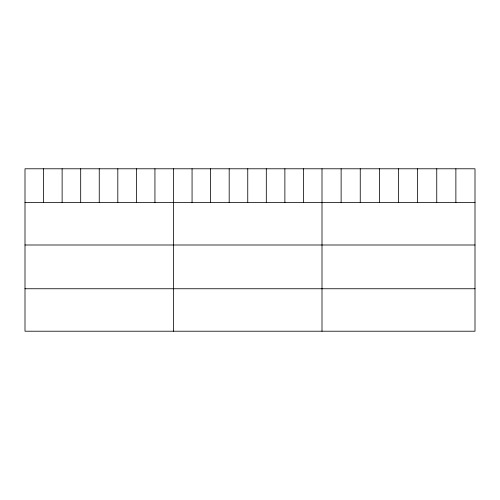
<?xml version="1.0" encoding="UTF-8"?>
<svg xmlns="http://www.w3.org/2000/svg" width="500" height="500" viewBox="0 0 500 500"><rect width="100%" height="100%" fill="white"/><g stroke="black" fill="none" stroke-linecap="round" stroke-linejoin="round"><path stroke-width="0.75" d="M475 202.537L475 331.213L25 331.213L25 168.787L475 168.787L475 202.537L25 202.537M25 245L475 245M25 288.75L475 288.75M455.875 168.787L455.875 202.537M436.75 168.787L436.75 202.537M417.625 168.787L417.625 202.537M398.5 168.787L398.5 202.537M379.375 168.787L379.375 202.537M360.25 168.787L360.25 202.537M341.125 168.787L341.125 202.537M322 168.787L322 331.213M303.438 168.787L303.438 202.537M284.875 168.787L284.875 202.537M266.312 168.787L266.312 202.537M247.75 168.787L247.75 202.537M229.188 168.787L229.188 202.537M210.625 168.787L210.625 202.537M192.062 168.787L192.062 202.537M173.5 168.787L173.5 331.213M154.938 168.787L154.938 202.537M136.375 168.787L136.375 202.537M117.812 168.787L117.812 202.537M99.25 168.787L99.25 202.537M80.688 168.787L80.688 202.537M62.125 168.787L62.125 202.537M43.562 168.787L43.562 202.537"/></g></svg>
